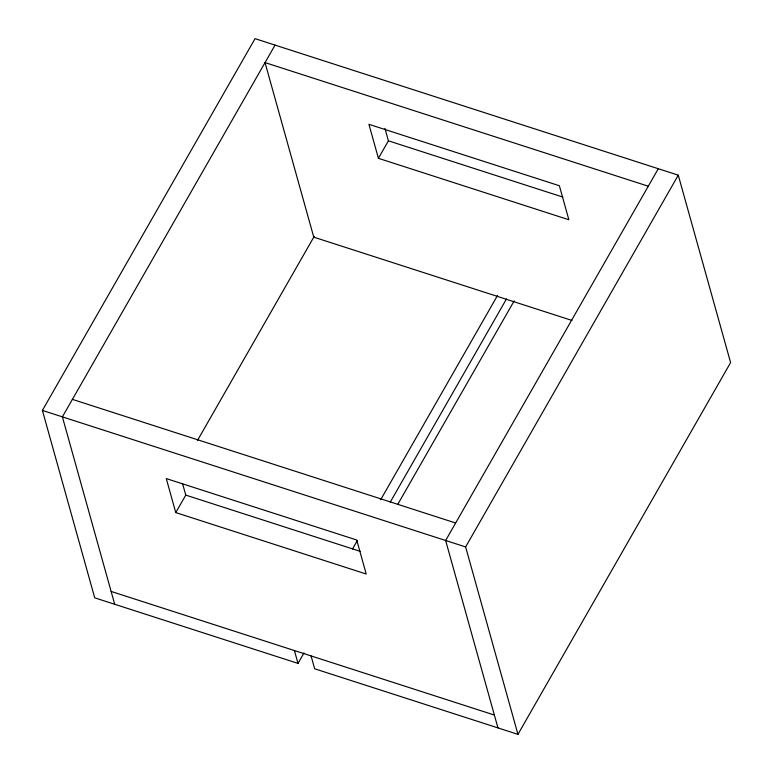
<?xml version="1.0" encoding="UTF-8"?>
<svg xmlns="http://www.w3.org/2000/svg" width="773" height="773" viewBox="0 0 773 773"><rect width="100%" height="100%" fill="white"/><g stroke="black" fill="none" stroke-linecap="round" stroke-linejoin="round"><path stroke-width="1.16" d="M303.992 652.934L298.001 663.398L94.721 597.829L42.399 410.415L255.051 38.65L678.279 175.171L730.601 362.585L517.949 734.35L314.669 668.78L311.084 655.929M275.043 45.105L62.391 416.869L114.713 604.283M197.386 440.629L314.196 236.422M175.771 512.586L166.272 478.584L356.73 540.018L366.218 574.02L175.771 512.586L185.771 495.097L182.612 483.763M378.412 158.32L368.924 124.318L559.372 185.752L568.87 219.754L378.412 158.32L388.423 140.821L384.935 128.357M352.527 548.975L357.319 540.588M380.674 499.754L497.483 295.537M390.259 502.131L506.47 298.967M397.94 504.073L514.151 300.919M658.287 168.717L445.635 540.491L497.957 727.895M517.949 734.35L465.626 546.936L678.279 175.171M648.276 186.216L265.033 62.594L313.77 237.156L571.943 320.437M388.423 140.821L562.812 197.076M72.401 399.37L455.635 522.992M42.399 410.415L465.626 546.936M185.771 495.097L360.17 551.342M111.128 591.432L494.372 715.044M294.416 650.547L298.001 663.398"/></g></svg>
